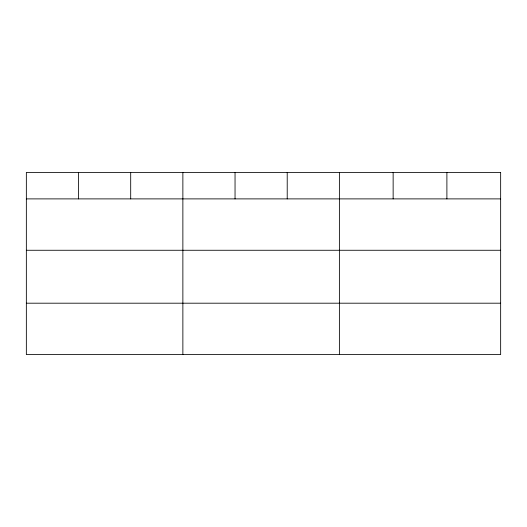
<?xml version="1.0" encoding="UTF-8"?>
<svg xmlns="http://www.w3.org/2000/svg" width="527" height="527" viewBox="0 0 527 527"><rect width="100%" height="100%" fill="white"/><g stroke="black" fill="none" stroke-linecap="round" stroke-linejoin="round"><path stroke-width="0.79" d="M26.35 198.89L500.65 198.89M26.35 250.266L500.65 250.266M26.35 303.196L500.65 303.196M446.896 172.421L446.896 198.89M393.142 172.421L393.142 198.89M339.388 172.421L339.388 354.579M287.215 172.421L287.215 198.89M235.042 172.421L235.042 198.89M182.869 172.421L182.869 354.579M130.696 172.421L130.696 198.89M78.523 172.421L78.523 198.89M500.65 172.421L26.35 172.421L26.35 354.579L500.65 354.579L500.65 172.421"/></g></svg>
